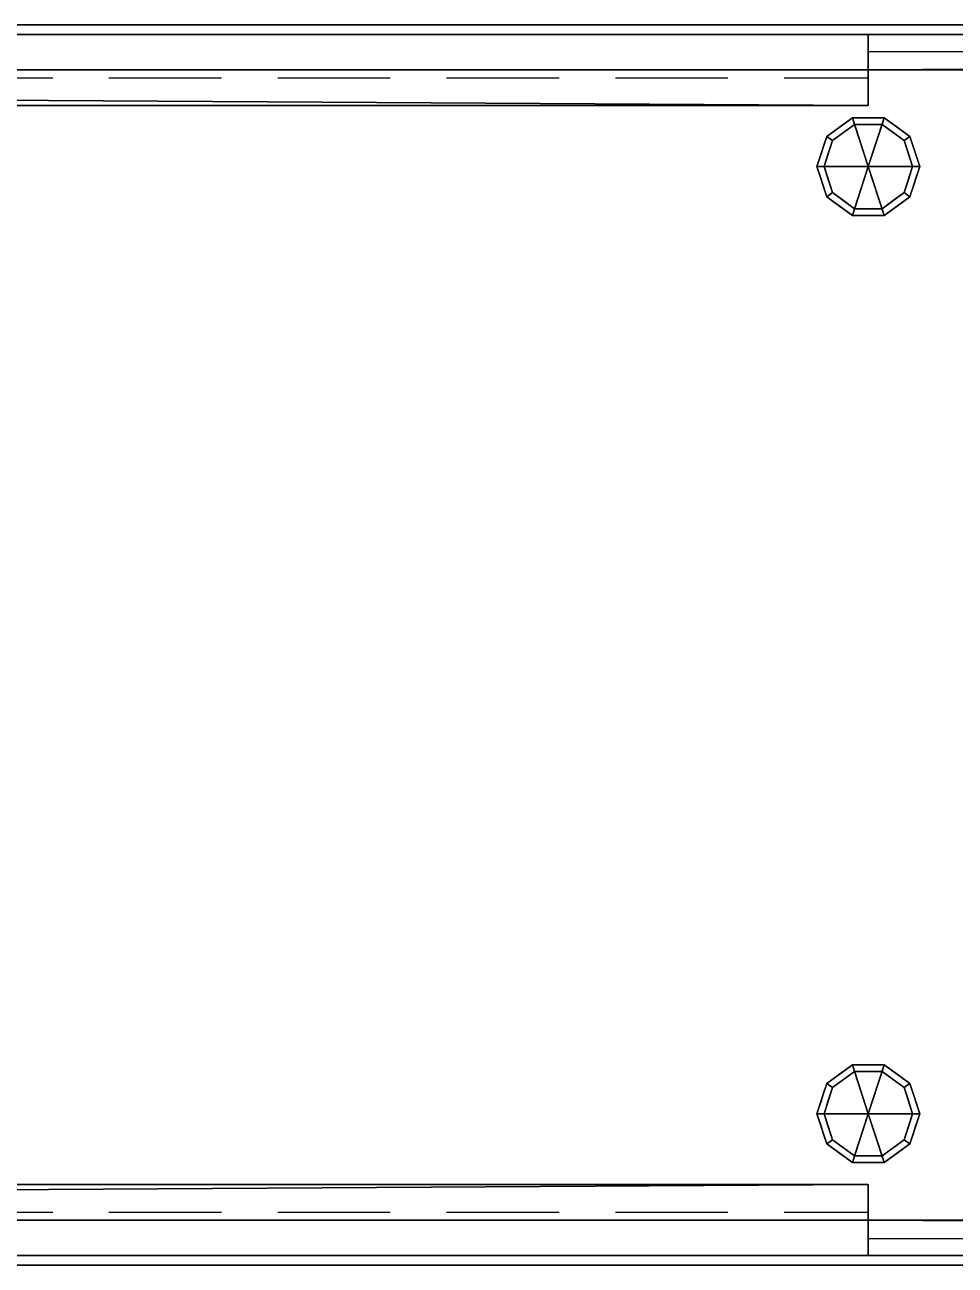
# Model space of a CAD drawing. Header units: millimetres. Extents: x -1 to 2001, y -701 to 1.
# Drawn here: x 524 to 1049, y -700 to 0 of the extents above; entities that cross this region are included whole.
import ezdxf

# ---------------------------------------------------------------- set-up
doc = ezdxf.new("R2010")
doc.units = ezdxf.units.MM
doc.linetypes.add('NASCOSTA', pattern=[9.525, 6.35, -3.175])
for name, color, linetype in [('IQ_200_2D', 1, 'Continuous'), ('IQ_200_3D', 1, 'Continuous'), ('IQ_204_2D', 7, 'Continuous'), ('IQ_204_3D', 7, 'Continuous')]:
    doc.layers.add(name, color=color, linetype=linetype)

msp = doc.modelspace()

# ---------------------------------------------------------------- linework, layer by layer
at = {"layer": 'IQ_200_2D'}
for p, q in [((0, 0), (2000, 0)), ((2000, -700), (0, -700))]:
    msp.add_line(p, q, dxfattribs=at)
at = {"layer": 'IQ_204_2D', "linetype": 'NASCOSTA', "ltscale": 10}
for p, q in [((1000, -30), (1000, -15)), ((1000, -15), (2000, -15)), ((0, -30), (1000, -30)), ((0, -670), (1000, -670)), ((1000, -670), (1000, -685)), ((1000, -685), (2000, -685))]:
    msp.add_line(p, q, dxfattribs=at)

# ---------------------------------------------------------------- meshes
at = {"layer": 'IQ_200_3D'}
mesh = msp.add_polyface(dxfattribs=at)
corners = [(0, 0, 900), (0, -700, 900), (2000, -700, 900), (2000, 0, 900)]
mesh.append_faces([[corners[k] for k in face] for face in [(0, 1, 2, 3)]])
mesh = msp.add_polyface(dxfattribs=at)
corners = [(2000, -700, 850), (0, -700, 850), (0, 0, 850), (2000, 0, 850)]
mesh.append_faces([[corners[k] for k in face] for face in [(0, 1, 2, 3)]])
mesh = msp.add_polyface(dxfattribs=at)
corners = [(2000, 0, 900), (2000, 0, 850), (0, 0, 850), (0, 0, 900)]
mesh.append_faces([[corners[k] for k in face] for face in [(0, 1, 2, 3)]])
mesh = msp.add_polyface(dxfattribs=at)
corners = [(5.5, -5.5, 850), (5.5, -694.5, 850), (55.5, -694.5, 850), (55.5, -5.5, 850), (1994.5, -694.5, 850), (1994.5, -5.5, 850), (1944.5, -5.5, 850), (1944.5, -694.5, 850)]
mesh.append_faces([[corners[k] for k in face] for face in [(2, 3, 0, 1), (4, 5, 6, 7)]])
mesh = msp.add_polyface(dxfattribs=at)
corners = [(1994.5, -694.5, 150), (5.5, -694.5, 150), (5.5, -5.5, 150), (1994.5, -5.5, 150)]
mesh.append_faces([[corners[k] for k in face] for face in [(0, 1, 2, 3)]])
mesh = msp.add_polyface(dxfattribs=at)
corners = [(1994.5, -5.5, 150), (5.5, -5.5, 150), (5.5, -5.5, 850), (55.5, -5.5, 850), (55.5, -5.5, 200), (1944.5, -5.5, 200), (1944.5, -5.5, 850), (1994.5, -5.5, 850)]
mesh.append_faces([[corners[k] for k in face] for face in [(4, 5, 0, 1)]], dxfattribs={"vtx1": -1, "vtx3": -1})
mesh.append_faces([[corners[k] for k in face] for face in [(2, 3, 4, 1)]], dxfattribs={"vtx2": -1})
mesh.append_faces([[corners[k] for k in face] for face in [(5, 6, 7, 0)]], dxfattribs={"vtx3": -1})
mesh = msp.add_polyface(dxfattribs=at)
corners = [(1944.5, -5.5, 200), (55.5, -5.5, 200), (55.5, -694.5, 200), (1944.5, -694.5, 200)]
mesh.append_faces([[corners[k] for k in face] for face in [(0, 1, 2, 3)]])
mesh = msp.add_polyface(dxfattribs=at)
corners = [(1944.5, -25.5, 200), (1000, -25.5, 200), (1000, -5.5, 200), (1904.86, -5.5, 200), (1925.34, -19.84, 200), (1939.5, -19.84, 200), (1939.5, -5.5, 200), (1944.5, -5.5, 200)]
mesh.append_faces([[corners[k] for k in face] for face in [(7, 0, 5, 6), (3, 4, 1, 2)]], dxfattribs={"vtx1": -1})
mesh.append_faces([[corners[k] for k in face] for face in [(4, 5, 0, 1)]], dxfattribs={"vtx1": -1, "vtx3": -1})
mesh = msp.add_polyface(dxfattribs=at)
corners = [(1944.5, -25.5, 850), (1944.5, -5.5, 850), (1939.5, -5.5, 850), (1939.5, -19.84, 850), (1925.34, -19.84, 850), (1904.86, -5.5, 850), (1000, -5.5, 850), (1000, -25.5, 850)]
mesh.append_faces([[corners[k] for k in face] for face in [(7, 4, 5, 6), (3, 0, 1, 2)]], dxfattribs={"vtx0": -1})
mesh.append_faces([[corners[k] for k in face] for face in [(4, 7, 0, 3)]], dxfattribs={"vtx0": -1, "vtx2": -1})
mesh = msp.add_polyface(dxfattribs=at)
corners = [(1000, -5.5, 200), (1000, -5.5, 850), (1904.86, -5.5, 850), (1904.86, -5.5, 200)]
mesh.append_faces([[corners[k] for k in face] for face in [(0, 1, 2, 3)]])
mesh = msp.add_polyface(dxfattribs=at)
corners = [(1000, -25.5, 200), (1000, -25.5, 850), (1000, -5.5, 850), (1000, -5.5, 200)]
mesh.append_faces([[corners[k] for k in face] for face in [(0, 1, 2, 3)]])
mesh = msp.add_polyface(dxfattribs=at)
corners = [(55.5, -45.5, 200), (55.5, -25.5, 200), (60.5, -25.5, 200), (60.5, -39.84, 200), (74.66, -39.84, 200), (95.14, -25.5, 200), (1000, -25.5, 200), (1000, -45.5, 200)]
mesh.append_faces([[corners[k] for k in face] for face in [(3, 0, 1, 2), (7, 4, 5, 6)]], dxfattribs={"vtx0": -1})
mesh.append_faces([[corners[k] for k in face] for face in [(0, 3, 4, 7)]], dxfattribs={"vtx0": -1, "vtx2": -1})
mesh = msp.add_polyface(dxfattribs=at)
corners = [(55.5, -45.5, 850), (1000, -45.5, 850), (1000, -25.5, 850), (95.14, -25.5, 850), (74.66, -39.84, 850), (60.5, -39.84, 850), (60.5, -25.5, 850), (55.5, -25.5, 850)]
mesh.append_faces([[corners[k] for k in face] for face in [(4, 5, 0, 1)]], dxfattribs={"vtx1": -1, "vtx3": -1})
mesh.append_faces([[corners[k] for k in face] for face in [(1, 2, 3, 4), (5, 6, 7, 0)]], dxfattribs={"vtx3": -1})
mesh = msp.add_polyface(dxfattribs=at)
corners = [(95.14, -25.5, 200), (95.14, -25.5, 850), (1000, -25.5, 850), (1000, -25.5, 200)]
mesh.append_faces([[corners[k] for k in face] for face in [(0, 1, 2, 3)]])
mesh = msp.add_polyface(dxfattribs=at)
corners = [(1000, -25.5, 200), (1000, -25.5, 850), (1000, -45.5, 850), (1000, -45.5, 200)]
mesh.append_faces([[corners[k] for k in face] for face in [(0, 1, 2, 3)]])
mesh = msp.add_polyface(dxfattribs=at)
corners = [(1944.5, -25.5, 200), (1944.5, -25.5, 850), (1000, -25.5, 850), (1000, -25.5, 200)]
mesh.append_faces([[corners[k] for k in face] for face in [(0, 1, 2, 3)]])
mesh = msp.add_polyface(dxfattribs=at)
corners = [(1000, -45.5, 200), (1000, -45.5, 850), (55.5, -45.5, 850), (55.5, -45.5, 200)]
mesh.append_faces([[corners[k] for k in face] for face in [(0, 1, 2, 3)]])
mesh = msp.add_polyface(dxfattribs=at)
corners = [(55.5, -654.5, 200), (1000, -654.5, 200), (1000, -674.5, 200), (95.14, -674.5, 200), (74.66, -660.16, 200), (60.5, -660.16, 200), (60.5, -674.5, 200), (55.5, -674.5, 200)]
mesh.append_faces([[corners[k] for k in face] for face in [(7, 0, 5, 6), (3, 4, 1, 2)]], dxfattribs={"vtx1": -1})
mesh.append_faces([[corners[k] for k in face] for face in [(4, 5, 0, 1)]], dxfattribs={"vtx1": -1, "vtx3": -1})
mesh = msp.add_polyface(dxfattribs=at)
corners = [(55.5, -654.5, 850), (55.5, -674.5, 850), (60.5, -674.5, 850), (60.5, -660.16, 850), (74.66, -660.16, 850), (95.14, -674.5, 850), (1000, -674.5, 850), (1000, -654.5, 850)]
mesh.append_faces([[corners[k] for k in face] for face in [(0, 3, 4, 7)]], dxfattribs={"vtx0": -1, "vtx2": -1})
mesh.append_faces([[corners[k] for k in face] for face in [(5, 6, 7, 4), (1, 2, 3, 0)]], dxfattribs={"vtx2": -1})
mesh = msp.add_polyface(dxfattribs=at)
corners = [(55.5, -654.5, 850), (1000, -654.5, 850), (1000, -654.5, 200), (55.5, -654.5, 200)]
mesh.append_faces([[corners[k] for k in face] for face in [(0, 1, 2, 3)]])
mesh = msp.add_polyface(dxfattribs=at)
corners = [(1000, -654.5, 850), (1000, -674.5, 850), (1000, -674.5, 200), (1000, -654.5, 200)]
mesh.append_faces([[corners[k] for k in face] for face in [(0, 1, 2, 3)]])
mesh = msp.add_polyface(dxfattribs=at)
corners = [(1000, -674.5, 850), (95.14, -674.5, 850), (95.14, -674.5, 200), (1000, -674.5, 200)]
mesh.append_faces([[corners[k] for k in face] for face in [(0, 1, 2, 3)]])
mesh = msp.add_polyface(dxfattribs=at)
corners = [(1944.5, -674.5, 200), (1944.5, -694.5, 200), (1939.5, -694.5, 200), (1939.5, -680.16, 200), (1925.34, -680.16, 200), (1904.86, -694.5, 200), (1000, -694.5, 200), (1000, -674.5, 200)]
mesh.append_faces([[corners[k] for k in face] for face in [(3, 0, 1, 2), (7, 4, 5, 6)]], dxfattribs={"vtx0": -1})
mesh.append_faces([[corners[k] for k in face] for face in [(0, 3, 4, 7)]], dxfattribs={"vtx0": -1, "vtx2": -1})
mesh = msp.add_polyface(dxfattribs=at)
corners = [(1944.5, -674.5, 850), (1000, -674.5, 850), (1000, -694.5, 850), (1904.86, -694.5, 850), (1925.34, -680.16, 850), (1939.5, -680.16, 850), (1939.5, -694.5, 850), (1944.5, -694.5, 850)]
mesh.append_faces([[corners[k] for k in face] for face in [(3, 4, 1, 2), (7, 0, 5, 6)]], dxfattribs={"vtx1": -1})
mesh.append_faces([[corners[k] for k in face] for face in [(0, 1, 4, 5)]], dxfattribs={"vtx1": -1, "vtx3": -1})
mesh = msp.add_polyface(dxfattribs=at)
corners = [(1000, -694.5, 850), (1000, -674.5, 850), (1000, -674.5, 200), (1000, -694.5, 200)]
mesh.append_faces([[corners[k] for k in face] for face in [(0, 1, 2, 3)]])
mesh = msp.add_polyface(dxfattribs=at)
corners = [(1000, -674.5, 850), (1944.5, -674.5, 850), (1944.5, -674.5, 200), (1000, -674.5, 200)]
mesh.append_faces([[corners[k] for k in face] for face in [(0, 1, 2, 3)]])
mesh = msp.add_polyface(dxfattribs=at)
corners = [(0, -700, 900), (0, -700, 850), (2000, -700, 850), (2000, -700, 900)]
mesh.append_faces([[corners[k] for k in face] for face in [(0, 1, 2, 3)]])
mesh = msp.add_polyface(dxfattribs=at)
corners = [(5.5, -694.5, 150), (1994.5, -694.5, 150), (1994.5, -694.5, 850), (1944.5, -694.5, 850), (1944.5, -694.5, 200), (55.5, -694.5, 200), (55.5, -694.5, 850), (5.5, -694.5, 850)]
mesh.append_faces([[corners[k] for k in face] for face in [(4, 5, 0, 1)]], dxfattribs={"vtx1": -1, "vtx3": -1})
mesh.append_faces([[corners[k] for k in face] for face in [(2, 3, 4, 1)]], dxfattribs={"vtx2": -1})
mesh.append_faces([[corners[k] for k in face] for face in [(5, 6, 7, 0)]], dxfattribs={"vtx3": -1})
mesh = msp.add_polyface(dxfattribs=at)
corners = [(1904.86, -694.5, 850), (1000, -694.5, 850), (1000, -694.5, 200), (1904.86, -694.5, 200)]
mesh.append_faces([[corners[k] for k in face] for face in [(0, 1, 2, 3)]])
at = {"layer": 'IQ_204_3D'}
mesh = msp.add_polyface(dxfattribs=at)
corners = [(1000, -80, 150), (1029, -80, 150), (1023.46, -62.95, 150), (1008.96, -52.42, 150), (991.04, -52.42, 150), (976.54, -62.95, 150), (971, -80, 150)]
mesh.append_faces([[corners[k] for k in face] for face in [(0, 4, 5, 6)]], dxfattribs={"vtx0": -1})
mesh.append_faces([[corners[k] for k in face] for face in [(0, 3, 4)]], dxfattribs={"vtx0": -1, "vtx2": -1})
mesh.append_faces([[corners[k] for k in face] for face in [(0, 1, 2, 3)]], dxfattribs={"vtx3": -1})
mesh = msp.add_polyface(dxfattribs=at)
corners = [(971, -80, 150), (976.54, -62.95, 150), (991.04, -52.42, 150), (1008.96, -52.42, 150), (1023.46, -62.95, 150), (1029, -80, 150), (1029, -80, 25), (1023.46, -62.95, 25), (1008.96, -52.42, 25), (991.04, -52.42, 25), (976.54, -62.95, 25), (971, -80, 25), (1016.21, -57.69, 150), (1016.21, -57.69, 25), (1026.23, -71.48, 25), (1026.23, -71.48, 150), (1000, -52.42, 150), (1000, -52.42, 25), (983.79, -57.69, 25), (983.79, -57.69, 150), (973.31, -72.88, 25), (973.77, -71.48, 150), (974.93, -67.92, 25)]
mesh.append_faces([[corners[k] for k in face] for face in [(22, 1, 10), (1, 22, 21)]], dxfattribs={"vtx0": -1, "vtx1": -1})
mesh.append_faces([[corners[k] for k in face] for face in [(20, 0, 21)]], dxfattribs={"vtx0": -1, "vtx2": -1})
mesh.append_faces([[corners[k] for k in face] for face in [(22, 20, 21)]], dxfattribs={"vtx1": -1, "vtx2": -1})
mesh.append_faces([[corners[k] for k in face] for face in [(2, 16, 17, 9), (13, 8, 3, 12), (4, 15, 14, 7), (7, 13, 12, 4), (9, 18, 19, 2), (16, 3, 8, 17), (1, 19, 18, 10)]], dxfattribs={"vtx1": -1, "vtx3": -1})
mesh.append_faces([[corners[k] for k in face] for face in [(5, 6, 14, 15), (20, 11, 0)]], dxfattribs={"vtx2": -1})
mesh = msp.add_polyface(dxfattribs=at)
corners = [(971, -80, 25), (976.54, -62.95, 25), (991.04, -52.42, 25), (1008.96, -52.42, 25), (1023.46, -62.95, 25), (1029, -80, 25), (1025, -80, 25), (1020.23, -65.31, 25), (1007.73, -56.22, 25), (992.27, -56.22, 25), (979.77, -65.31, 25), (975, -80, 25)]
mesh.append_faces([[corners[k] for k in face] for face in [(10, 1, 2, 9)]], dxfattribs={"vtx0": -1, "vtx2": -1})
mesh.append_faces([[corners[k] for k in face] for face in [(6, 7, 4, 5)]], dxfattribs={"vtx1": -1})
mesh.append_faces([[corners[k] for k in face] for face in [(8, 9, 2, 3), (7, 8, 3, 4)]], dxfattribs={"vtx1": -1, "vtx3": -1})
mesh.append_faces([[corners[k] for k in face] for face in [(11, 0, 1, 10)]], dxfattribs={"vtx2": -1})
mesh = msp.add_polyface(dxfattribs=at)
corners = [(975, -80, 25), (979.77, -65.31, 25), (992.27, -56.22, 25), (1007.73, -56.22, 25), (1020.23, -65.31, 25), (1025, -80, 25), (1025, -80, 0), (1020.23, -65.31, 0), (1007.73, -56.22, 0), (992.27, -56.22, 0), (979.77, -65.31, 0), (975, -80, 0), (1013.98, -60.76, 0), (1013.98, -60.76, 25), (1022.61, -72.65, 25), (1022.61, -72.65, 0), (1000, -56.22, 25), (1000, -56.22, 0), (977.32, -72.87, 0), (977.39, -72.65, 25), (986.02, -60.76, 0), (986.02, -60.76, 25)]
mesh.append_faces([[corners[k] for k in face] for face in [(15, 14, 5, 6)]], dxfattribs={"vtx0": -1})
mesh.append_faces([[corners[k] for k in face] for face in [(7, 4, 14, 15), (9, 2, 16, 17), (8, 3, 13, 12), (12, 13, 4, 7), (19, 10, 18), (17, 16, 3, 8), (10, 19, 1), (18, 0, 19)]], dxfattribs={"vtx0": -1, "vtx2": -1})
mesh.append_faces([[corners[k] for k in face] for face in [(21, 2, 9, 20), (1, 21, 20, 10)]], dxfattribs={"vtx1": -1, "vtx3": -1})
mesh.append_faces([[corners[k] for k in face] for face in [(18, 11, 0)]], dxfattribs={"vtx2": -1})
mesh = msp.add_polyface(dxfattribs=at)
corners = [(975, -80, 0), (979.77, -65.31, 0), (992.27, -56.22, 0), (1007.73, -56.22, 0), (1020.23, -65.31, 0), (1025, -80, 0), (1000, -80, 0)]
mesh.append_faces([[corners[k] for k in face] for face in [(1, 2, 6, 0)]], dxfattribs={"vtx1": -1})
mesh.append_faces([[corners[k] for k in face] for face in [(2, 3, 6)]], dxfattribs={"vtx1": -1, "vtx2": -1})
mesh.append_faces([[corners[k] for k in face] for face in [(4, 5, 6, 3)]], dxfattribs={"vtx2": -1})
mesh = msp.add_polyface(dxfattribs=at)
corners = [(1000, -80, 150), (971, -80, 150), (976.54, -97.05, 150), (991.04, -107.58, 150), (1008.96, -107.58, 150), (1023.46, -97.05, 150), (1029, -80, 150)]
mesh.append_faces([[corners[k] for k in face] for face in [(0, 4, 5, 6)]], dxfattribs={"vtx0": -1})
mesh.append_faces([[corners[k] for k in face] for face in [(4, 0, 3)]], dxfattribs={"vtx0": -1, "vtx1": -1})
mesh.append_faces([[corners[k] for k in face] for face in [(0, 1, 2, 3)]], dxfattribs={"vtx3": -1})
mesh = msp.add_polyface(dxfattribs=at)
corners = [(1029, -80, 150), (1023.46, -97.05, 150), (1008.96, -107.58, 150), (991.04, -107.58, 150), (976.54, -97.05, 150), (971, -80, 150), (971, -80, 25), (976.54, -97.05, 25), (991.04, -107.58, 25), (1008.96, -107.58, 25), (1023.46, -97.05, 25), (1029, -80, 25), (973.31, -87.12, 150), (973.77, -88.52, 25), (983.79, -102.31, 25), (983.79, -102.31, 150), (1000, -107.58, 150), (1000, -107.58, 25), (1016.21, -102.31, 25), (1016.21, -102.31, 150), (1026.69, -87.12, 25), (1026.23, -88.52, 150), (974.93, -92.08, 150), (1025.07, -92.08, 25)]
mesh.append_faces([[corners[k] for k in face] for face in [(6, 12, 5)]], dxfattribs={"vtx0": -1})
mesh.append_faces([[corners[k] for k in face] for face in [(23, 1, 10), (22, 7, 4), (7, 22, 13), (1, 23, 21)]], dxfattribs={"vtx0": -1, "vtx1": -1})
mesh.append_faces([[corners[k] for k in face] for face in [(12, 6, 13), (20, 0, 21)]], dxfattribs={"vtx0": -1, "vtx2": -1})
mesh.append_faces([[corners[k] for k in face] for face in [(22, 12, 13), (23, 20, 21)]], dxfattribs={"vtx1": -1, "vtx2": -1})
mesh.append_faces([[corners[k] for k in face] for face in [(15, 4, 7, 14), (3, 15, 14, 8), (17, 9, 2, 16), (19, 2, 9, 18), (18, 10, 1, 19), (16, 3, 8, 17)]], dxfattribs={"vtx1": -1, "vtx3": -1})
mesh.append_faces([[corners[k] for k in face] for face in [(20, 11, 0)]], dxfattribs={"vtx2": -1})
mesh = msp.add_polyface(dxfattribs=at)
corners = [(1029, -80, 25), (1023.46, -97.05, 25), (1008.96, -107.58, 25), (991.04, -107.58, 25), (976.54, -97.05, 25), (971, -80, 25), (975, -80, 25), (979.77, -94.69, 25), (992.27, -103.78, 25), (1007.73, -103.78, 25), (1020.23, -94.69, 25), (1025, -80, 25)]
mesh.append_faces([[corners[k] for k in face] for face in [(1, 10, 11, 0)]], dxfattribs={"vtx0": -1})
mesh.append_faces([[corners[k] for k in face] for face in [(3, 8, 9, 2), (2, 9, 10, 1)]], dxfattribs={"vtx0": -1, "vtx2": -1})
mesh.append_faces([[corners[k] for k in face] for face in [(3, 4, 7, 8)]], dxfattribs={"vtx1": -1, "vtx3": -1})
mesh.append_faces([[corners[k] for k in face] for face in [(4, 5, 6, 7)]], dxfattribs={"vtx3": -1})
mesh = msp.add_polyface(dxfattribs=at)
corners = [(1025, -80, 25), (1020.23, -94.69, 25), (1007.73, -103.78, 25), (992.27, -103.78, 25), (979.77, -94.69, 25), (975, -80, 25), (975, -80, 0), (979.77, -94.69, 0), (992.27, -103.78, 0), (1007.73, -103.78, 0), (1020.23, -94.69, 0), (1025, -80, 0), (977.32, -87.13, 0), (977.39, -87.35, 25), (986.02, -99.24, 25), (986.02, -99.24, 0), (1000, -103.78, 25), (1000, -103.78, 0), (1022.68, -87.13, 0), (1022.61, -87.35, 25), (1013.98, -99.24, 25), (1013.98, -99.24, 0)]
mesh.append_faces([[corners[k] for k in face] for face in [(7, 13, 12)]], dxfattribs={"vtx0": -1, "vtx1": -1})
mesh.append_faces([[corners[k] for k in face] for face in [(15, 14, 4, 7), (14, 15, 8, 3), (12, 13, 5), (9, 2, 16), (19, 10, 18), (10, 19, 1), (20, 21, 10, 1), (2, 9, 21, 20), (18, 0, 19)]], dxfattribs={"vtx0": -1, "vtx2": -1})
mesh.append_faces([[corners[k] for k in face] for face in [(4, 13, 7), (8, 17, 3)]], dxfattribs={"vtx1": -1, "vtx2": -1})
mesh.append_faces([[corners[k] for k in face] for face in [(16, 3, 17, 9)]], dxfattribs={"vtx1": -1, "vtx3": -1})
mesh.append_faces([[corners[k] for k in face] for face in [(5, 6, 12), (18, 11, 0)]], dxfattribs={"vtx2": -1})
mesh = msp.add_polyface(dxfattribs=at)
corners = [(1025, -80, 0), (1020.23, -94.69, 0), (1007.73, -103.78, 0), (992.27, -103.78, 0), (979.77, -94.69, 0), (975, -80, 0), (1000, -80, 0)]
mesh.append_faces([[corners[k] for k in face] for face in [(3, 6, 2)]], dxfattribs={"vtx0": -1, "vtx1": -1})
mesh.append_faces([[corners[k] for k in face] for face in [(1, 2, 6, 0)]], dxfattribs={"vtx1": -1})
mesh.append_faces([[corners[k] for k in face] for face in [(4, 5, 6, 3)]], dxfattribs={"vtx2": -1})
mesh = msp.add_polyface(dxfattribs=at)
corners = [(1000, -614.5, 150), (1029, -614.5, 150), (1023.46, -597.45, 150), (1008.96, -586.92, 150), (991.04, -586.92, 150), (976.54, -597.45, 150), (971, -614.5, 150)]
mesh.append_faces([[corners[k] for k in face] for face in [(0, 4, 5, 6)]], dxfattribs={"vtx0": -1})
mesh.append_faces([[corners[k] for k in face] for face in [(0, 3, 4)]], dxfattribs={"vtx0": -1, "vtx2": -1})
mesh.append_faces([[corners[k] for k in face] for face in [(0, 1, 2, 3)]], dxfattribs={"vtx3": -1})
mesh = msp.add_polyface(dxfattribs=at)
corners = [(971, -614.5, 150), (976.54, -597.45, 150), (991.04, -586.92, 150), (1008.96, -586.92, 150), (1023.46, -597.45, 150), (1029, -614.5, 150), (1029, -614.5, 25), (1023.46, -597.45, 25), (1008.96, -586.92, 25), (991.04, -586.92, 25), (976.54, -597.45, 25), (971, -614.5, 25), (1016.21, -592.19, 150), (1016.21, -592.19, 25), (1026.23, -605.98, 25), (1026.23, -605.98, 150), (1000, -586.92, 150), (1000, -586.92, 25), (983.79, -592.19, 25), (983.79, -592.19, 150), (973.31, -607.38, 25), (973.77, -605.98, 150), (974.93, -602.42, 25)]
mesh.append_faces([[corners[k] for k in face] for face in [(22, 1, 10), (1, 22, 21)]], dxfattribs={"vtx0": -1, "vtx1": -1})
mesh.append_faces([[corners[k] for k in face] for face in [(20, 0, 21)]], dxfattribs={"vtx0": -1, "vtx2": -1})
mesh.append_faces([[corners[k] for k in face] for face in [(22, 20, 21)]], dxfattribs={"vtx1": -1, "vtx2": -1})
mesh.append_faces([[corners[k] for k in face] for face in [(2, 16, 17, 9), (13, 8, 3, 12), (4, 15, 14, 7), (7, 13, 12, 4), (9, 18, 19, 2), (16, 3, 8, 17), (1, 19, 18, 10)]], dxfattribs={"vtx1": -1, "vtx3": -1})
mesh.append_faces([[corners[k] for k in face] for face in [(5, 6, 14, 15), (20, 11, 0)]], dxfattribs={"vtx2": -1})
mesh = msp.add_polyface(dxfattribs=at)
corners = [(971, -614.5, 25), (976.54, -597.45, 25), (991.04, -586.92, 25), (1008.96, -586.92, 25), (1023.46, -597.45, 25), (1029, -614.5, 25), (1025, -614.5, 25), (1020.23, -599.81, 25), (1007.73, -590.72, 25), (992.27, -590.72, 25), (979.77, -599.81, 25), (975, -614.5, 25)]
mesh.append_faces([[corners[k] for k in face] for face in [(10, 1, 2, 9)]], dxfattribs={"vtx0": -1, "vtx2": -1})
mesh.append_faces([[corners[k] for k in face] for face in [(6, 7, 4, 5)]], dxfattribs={"vtx1": -1})
mesh.append_faces([[corners[k] for k in face] for face in [(8, 9, 2, 3), (7, 8, 3, 4)]], dxfattribs={"vtx1": -1, "vtx3": -1})
mesh.append_faces([[corners[k] for k in face] for face in [(11, 0, 1, 10)]], dxfattribs={"vtx2": -1})
mesh = msp.add_polyface(dxfattribs=at)
corners = [(975, -614.5, 25), (979.77, -599.81, 25), (992.27, -590.72, 25), (1007.73, -590.72, 25), (1020.23, -599.81, 25), (1025, -614.5, 25), (1025, -614.5, 0), (1020.23, -599.81, 0), (1007.73, -590.72, 0), (992.27, -590.72, 0), (979.77, -599.81, 0), (975, -614.5, 0), (1013.98, -595.26, 0), (1013.98, -595.26, 25), (1022.61, -607.15, 25), (1022.61, -607.15, 0), (1000, -590.72, 25), (1000, -590.72, 0), (977.32, -607.37, 0), (977.39, -607.15, 25), (986.02, -595.26, 0), (986.02, -595.26, 25)]
mesh.append_faces([[corners[k] for k in face] for face in [(15, 14, 5, 6)]], dxfattribs={"vtx0": -1})
mesh.append_faces([[corners[k] for k in face] for face in [(7, 4, 14, 15), (9, 2, 16, 17), (8, 3, 13, 12), (12, 13, 4, 7), (19, 10, 18), (17, 16, 3, 8), (10, 19, 1), (18, 0, 19)]], dxfattribs={"vtx0": -1, "vtx2": -1})
mesh.append_faces([[corners[k] for k in face] for face in [(21, 2, 9, 20), (1, 21, 20, 10)]], dxfattribs={"vtx1": -1, "vtx3": -1})
mesh.append_faces([[corners[k] for k in face] for face in [(18, 11, 0)]], dxfattribs={"vtx2": -1})
mesh = msp.add_polyface(dxfattribs=at)
corners = [(975, -614.5, 0), (979.77, -599.81, 0), (992.27, -590.72, 0), (1007.73, -590.72, 0), (1020.23, -599.81, 0), (1025, -614.5, 0), (1000, -614.5, 0)]
mesh.append_faces([[corners[k] for k in face] for face in [(1, 2, 6, 0)]], dxfattribs={"vtx1": -1})
mesh.append_faces([[corners[k] for k in face] for face in [(2, 3, 6)]], dxfattribs={"vtx1": -1, "vtx2": -1})
mesh.append_faces([[corners[k] for k in face] for face in [(4, 5, 6, 3)]], dxfattribs={"vtx2": -1})
mesh = msp.add_polyface(dxfattribs=at)
corners = [(1000, -614.5, 150), (971, -614.5, 150), (976.54, -631.55, 150), (991.04, -642.08, 150), (1008.96, -642.08, 150), (1023.46, -631.55, 150), (1029, -614.5, 150)]
mesh.append_faces([[corners[k] for k in face] for face in [(0, 4, 5, 6)]], dxfattribs={"vtx0": -1})
mesh.append_faces([[corners[k] for k in face] for face in [(4, 0, 3)]], dxfattribs={"vtx0": -1, "vtx1": -1})
mesh.append_faces([[corners[k] for k in face] for face in [(0, 1, 2, 3)]], dxfattribs={"vtx3": -1})
mesh = msp.add_polyface(dxfattribs=at)
corners = [(1029, -614.5, 150), (1023.46, -631.55, 150), (1008.96, -642.08, 150), (991.04, -642.08, 150), (976.54, -631.55, 150), (971, -614.5, 150), (971, -614.5, 25), (976.54, -631.55, 25), (991.04, -642.08, 25), (1008.96, -642.08, 25), (1023.46, -631.55, 25), (1029, -614.5, 25), (973.31, -621.62, 150), (973.77, -623.02, 25), (983.79, -636.81, 25), (983.79, -636.81, 150), (1000, -642.08, 150), (1000, -642.08, 25), (1016.21, -636.81, 25), (1016.21, -636.81, 150), (1026.69, -621.62, 25), (1026.23, -623.02, 150), (974.93, -626.58, 150), (1025.07, -626.58, 25)]
mesh.append_faces([[corners[k] for k in face] for face in [(6, 12, 5)]], dxfattribs={"vtx0": -1})
mesh.append_faces([[corners[k] for k in face] for face in [(23, 1, 10), (22, 7, 4), (7, 22, 13), (1, 23, 21)]], dxfattribs={"vtx0": -1, "vtx1": -1})
mesh.append_faces([[corners[k] for k in face] for face in [(12, 6, 13), (20, 0, 21)]], dxfattribs={"vtx0": -1, "vtx2": -1})
mesh.append_faces([[corners[k] for k in face] for face in [(22, 12, 13), (23, 20, 21)]], dxfattribs={"vtx1": -1, "vtx2": -1})
mesh.append_faces([[corners[k] for k in face] for face in [(15, 4, 7, 14), (3, 15, 14, 8), (17, 9, 2, 16), (19, 2, 9, 18), (18, 10, 1, 19), (16, 3, 8, 17)]], dxfattribs={"vtx1": -1, "vtx3": -1})
mesh.append_faces([[corners[k] for k in face] for face in [(20, 11, 0)]], dxfattribs={"vtx2": -1})
mesh = msp.add_polyface(dxfattribs=at)
corners = [(1029, -614.5, 25), (1023.46, -631.55, 25), (1008.96, -642.08, 25), (991.04, -642.08, 25), (976.54, -631.55, 25), (971, -614.5, 25), (975, -614.5, 25), (979.77, -629.19, 25), (992.27, -638.28, 25), (1007.73, -638.28, 25), (1020.23, -629.19, 25), (1025, -614.5, 25)]
mesh.append_faces([[corners[k] for k in face] for face in [(1, 10, 11, 0)]], dxfattribs={"vtx0": -1})
mesh.append_faces([[corners[k] for k in face] for face in [(3, 8, 9, 2), (2, 9, 10, 1)]], dxfattribs={"vtx0": -1, "vtx2": -1})
mesh.append_faces([[corners[k] for k in face] for face in [(3, 4, 7, 8)]], dxfattribs={"vtx1": -1, "vtx3": -1})
mesh.append_faces([[corners[k] for k in face] for face in [(4, 5, 6, 7)]], dxfattribs={"vtx3": -1})
mesh = msp.add_polyface(dxfattribs=at)
corners = [(1025, -614.5, 25), (1020.23, -629.19, 25), (1007.73, -638.28, 25), (992.27, -638.28, 25), (979.77, -629.19, 25), (975, -614.5, 25), (975, -614.5, 0), (979.77, -629.19, 0), (992.27, -638.28, 0), (1007.73, -638.28, 0), (1020.23, -629.19, 0), (1025, -614.5, 0), (977.32, -621.63, 0), (977.39, -621.85, 25), (986.02, -633.74, 25), (986.02, -633.74, 0), (1000, -638.28, 25), (1000, -638.28, 0), (1022.68, -621.63, 0), (1022.61, -621.85, 25), (1013.98, -633.74, 25), (1013.98, -633.74, 0)]
mesh.append_faces([[corners[k] for k in face] for face in [(7, 13, 12)]], dxfattribs={"vtx0": -1, "vtx1": -1})
mesh.append_faces([[corners[k] for k in face] for face in [(15, 14, 4, 7), (14, 15, 8, 3), (12, 13, 5), (9, 2, 16), (19, 10, 18), (10, 19, 1), (20, 21, 10, 1), (2, 9, 21, 20), (18, 0, 19)]], dxfattribs={"vtx0": -1, "vtx2": -1})
mesh.append_faces([[corners[k] for k in face] for face in [(4, 13, 7), (8, 17, 3)]], dxfattribs={"vtx1": -1, "vtx2": -1})
mesh.append_faces([[corners[k] for k in face] for face in [(16, 3, 17, 9)]], dxfattribs={"vtx1": -1, "vtx3": -1})
mesh.append_faces([[corners[k] for k in face] for face in [(5, 6, 12), (18, 11, 0)]], dxfattribs={"vtx2": -1})
mesh = msp.add_polyface(dxfattribs=at)
corners = [(1025, -614.5, 0), (1020.23, -629.19, 0), (1007.73, -638.28, 0), (992.27, -638.28, 0), (979.77, -629.19, 0), (975, -614.5, 0), (1000, -614.5, 0)]
mesh.append_faces([[corners[k] for k in face] for face in [(3, 6, 2)]], dxfattribs={"vtx0": -1, "vtx1": -1})
mesh.append_faces([[corners[k] for k in face] for face in [(1, 2, 6, 0)]], dxfattribs={"vtx1": -1})
mesh.append_faces([[corners[k] for k in face] for face in [(4, 5, 6, 3)]], dxfattribs={"vtx2": -1})

doc.saveas('drawing.dxf')
